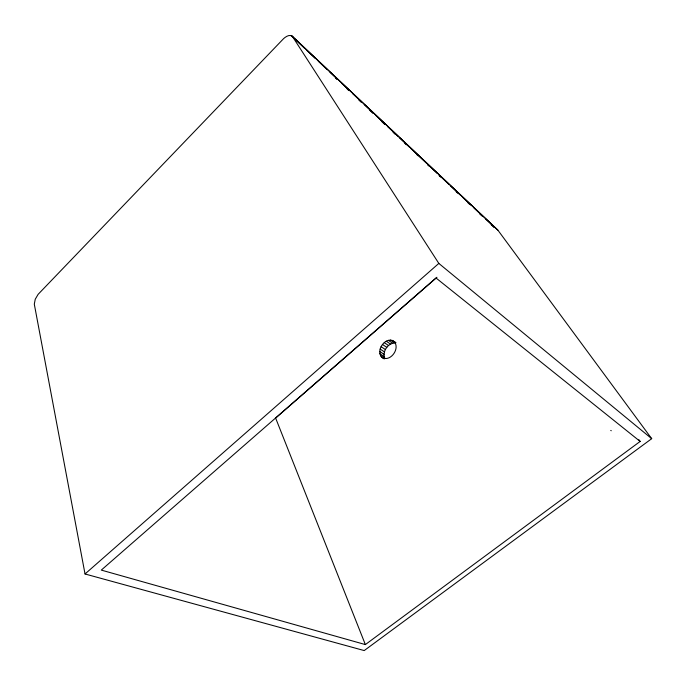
<?xml version="1.0" encoding="UTF-8"?>
<svg xmlns="http://www.w3.org/2000/svg" width="686" height="686" viewBox="0 0 686 686"><rect width="100%" height="100%" fill="white"/><g stroke="black" fill="none" stroke-linecap="round" stroke-linejoin="round"><path stroke-width="1.03" d="M380.507 355.691L384.846 358.504C381.991 351.867 387.641 343.274 394.793 343L390.505 340.102C381.699 339.99 374.882 354.653 384.289 358.924M85.03 573.976L438.826 263.415L651.7 438.68L364.215 650.568L85.03 573.976L34.3 304.164L35.243 299.259L38.116 294.345L283.695 38.536C285.89 36.632 289.449 34.171 292.27 36.212L497.865 230.127L651.7 438.68M436.939 277.29L275.626 418.057L365.364 644.583L640.149 441.441L638.898 439.709M390.505 340.102L392.435 340.479L395.779 342.623M365.364 644.583L101.296 570.1L436.013 277.993L640.149 441.441M381.682 357.235C390.094 362.877 400.624 348.497 394.064 341.457M379.83 353.719L384.169 356.54M379.701 351.455L384.031 354.285M380.13 349.063L384.452 351.901M381.073 346.687L385.395 349.534M382.479 344.492L386.793 347.356M384.254 342.631L388.559 345.504M386.269 341.216L390.574 344.106M388.405 340.359L392.701 343.249M392.435 340.479L395.865 342.803M610.772 430.422L611.243 430.757M497.865 230.127L291.704 35.809M335.454 77.972L337.015 79.439M347.133 88.974L348.694 90.449M358.821 99.984L361.153 102.18M369.72 110.249L372.832 113.181M381.399 121.251L384.52 124.192M393.087 132.261L395.419 134.456M404.766 143.263L406.318 144.729M416.445 154.264L418.006 155.731M427.344 164.537L428.904 166.003M439.031 175.539L440.583 177.005M456.164 191.677L457.716 193.143M467.843 202.679L469.404 204.145M479.523 213.68L481.864 215.884M491.202 224.682L494.323 227.615M291.044 35.543L293.376 37.747M294.937 39.213L304.284 48.02M306.616 50.224L315.183 58.301M318.295 61.234L326.862 69.312M329.975 72.244L337.761 79.585M341.654 83.255L348.668 89.857M352.561 93.528L361.128 101.605M364.24 104.538L373.587 113.353M375.919 115.548L385.266 124.363M387.599 126.558L397.726 136.102M399.278 137.569L409.405 147.113M410.957 148.579L426.529 163.259M428.09 164.726L437.436 173.541M439.769 175.736L449.116 184.551M450.676 186.017L460.014 194.824M462.355 197.028L470.922 205.097M474.035 208.038L482.601 216.107M485.714 219.048L494.28 227.117M292.27 36.212L438.826 263.415"/></g></svg>
